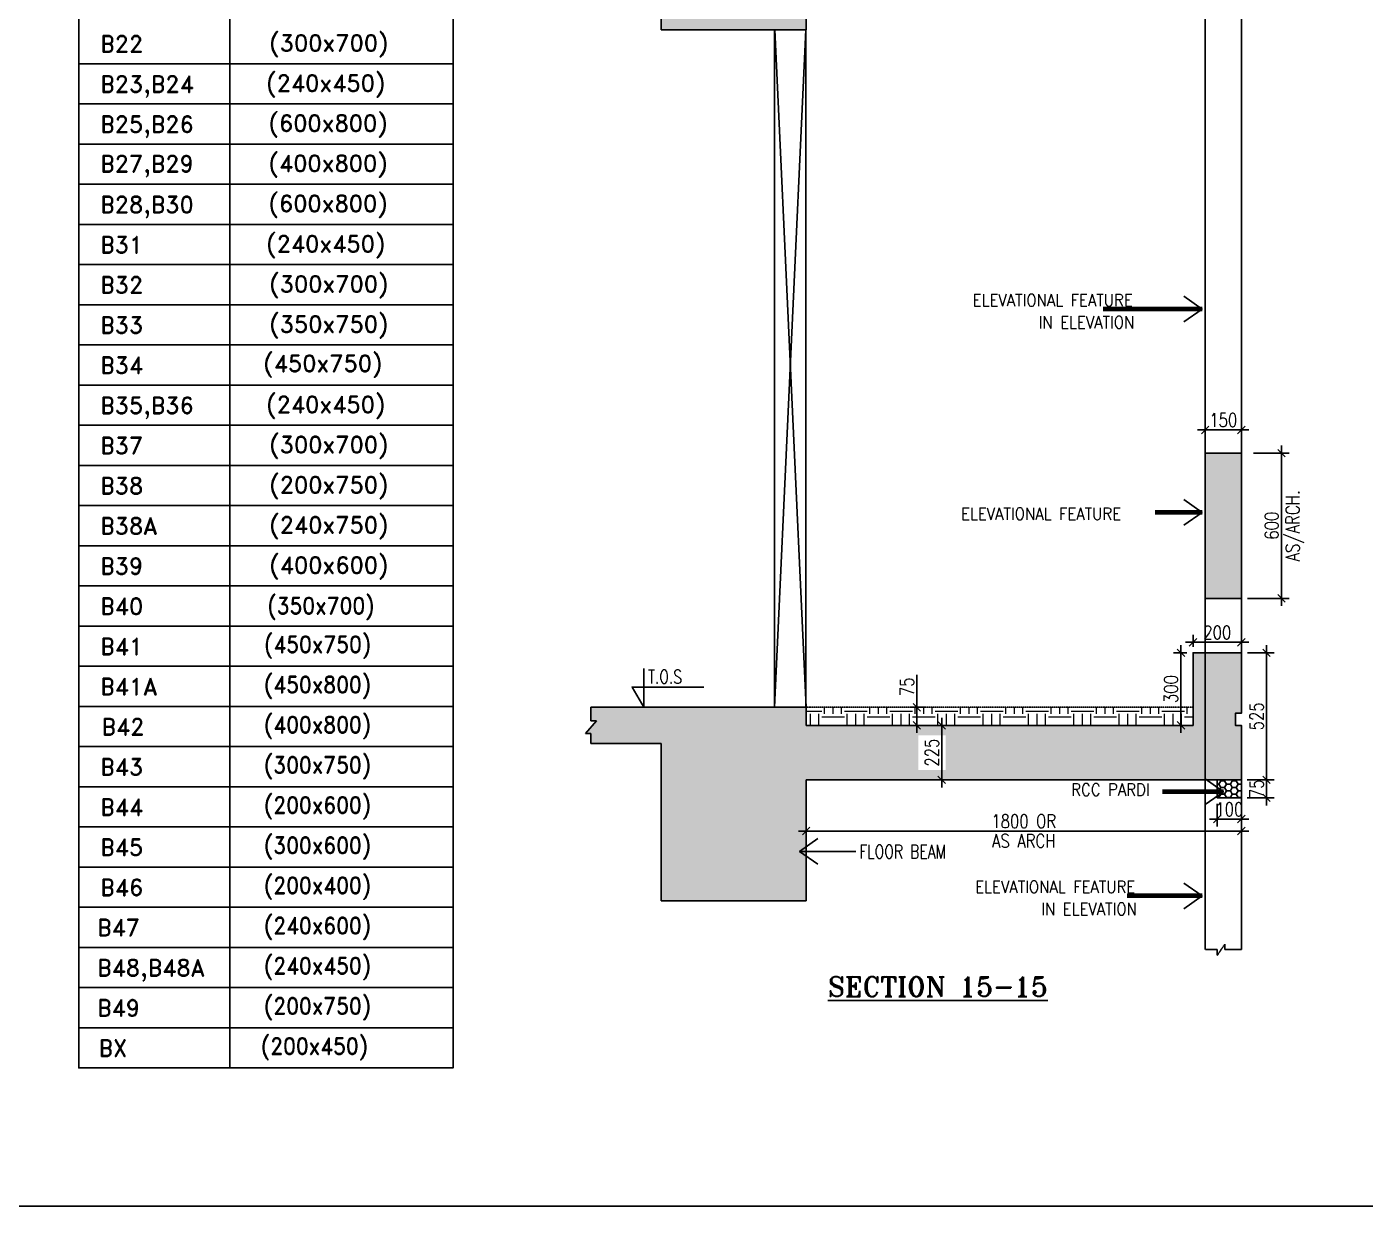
# Model space of a CAD drawing. Header units: millimetres. Extents: x 2061841 to 105821645, y -77612 to 48520811.
# Drawn here: x 2466081 to 2488220, y -2790 to 16713 of the extents above; entities that cross this region are included whole.
import ezdxf

# ---------------------------------------------------------------- set-up
doc = ezdxf.new("R2010")
doc.units = ezdxf.units.MM
doc.header["$LTSCALE"] = 10
doc.header["$MEASUREMENT"] = 0
for name, pattern in [('$0$HIDDEN', [0.375, 0.25, -0.125]), ('E21yeHUG$0$0', [0]), ('HIDDEN', [0.375, 0.25, -0.125])]:
    doc.linetypes.add(name, pattern=pattern)
for name, color, linetype in [('A-HATCH', 8, 'Continuous'), ('BEAM NO', 2, 'Continuous'), ('BORDER', 5, 'Continuous'), ('S-BEAM', 4, 'Continuous'), ('S-BEAM SIZE', 2, 'Continuous'), ('S-BEAM-1', 4, 'Continuous'), ('S-COL.NO', 1, 'Continuous'), ('S-DIM', 7, 'Continuous'), ('S-SHADED', 252, 'Continuous'), ('S-TEXT', 2, 'Continuous'), ('VIN_BEAM', 4, 'Continuous'), ('VIN_BEAM SIZE', 2, 'Continuous')]:
    doc.layers.add(name, color=color, linetype=linetype)
doc.layers.add('VIN SUNK HATCH', color=8, linetype='Continuous', lineweight=0)
doc.styles.add('200', font='romand.shx', dxfattribs={"width": 0.8, "height": 225})
doc.styles.add('MAH', font='romand.shx', dxfattribs={"height": 210})
doc.styles.add('RD', font='romand.shx', dxfattribs={"width": 0.9, "height": 225})
doc.styles.add('RT', font='romant.shx', dxfattribs={"height": 250})
doc.styles.add('Text 100', font='romans.shx', dxfattribs={"width": 0.7, "height": 100})
doc.dimstyles.new('GR1', dxfattribs={"dimtxt": 225, "dimasz": 125, "dimexe": 125, "dimexo": 100, "dimgap": 50, "dimtad": 1, "dimdec": 0, "dimzin": 3, "dimdsep": 46, "dimtxsty": '200', "dimblk1": 'OBLIQUE', "dimblk2": 'OBLIQUE', "dimsah": 1, "dimcen": 0.0625, "dimdle": 125, "dimclrd": 3, "dimclre": 3, "dimclrt": 2, "dimadec": 0, "dimazin": 0, "dimtfac": 1, "dimtdec": 0, "dimtix": 1, "dimtmove": 0, "dimatfit": 3, "dimfxl": 1, "dimtolj": 1, "dimtzin": 0, "dimarcsym": 0})
doc.dimstyles.new('SCALE 100', dxfattribs={"dimtxt": 100, "dimasz": 75, "dimexe": 50, "dimexo": 50, "dimgap": 40, "dimtad": 1, "dimdec": 0, "dimzin": 1, "dimdsep": 46, "dimtxsty": 'Text 100', "dimblk": 'OBLIQUE', "dimcen": 1, "dimclrd": 3, "dimclre": 3, "dimclrt": 2, "dimadec": 0, "dimazin": 0, "dimtfac": 1, "dimtdec": 0, "dimtofl": 0, "dimtmove": 1, "dimatfit": 3, "dimldrblk": 'OPEN90', "dimfxl": 1, "dimtolj": 1, "dimtzin": 0, "dimarcsym": 0})

# ---------------------------------------------------------------- blocks, each defined once
blk = doc.blocks.new('_Oblique')
at = {"color": 0, "linetype": 'ByBlock', "lineweight": -2}
blk.add_line((-0.5, -0.5), (0.5, 0.5), dxfattribs=at)
blk = doc.blocks.new('*D157')
at = {"layer": 'Defpoints', "color": 0, "transparency": 16777216}
for p in [(2485572, 10047), (2485572, 9662), (2486172, 9662)]:
    blk.add_point(p, dxfattribs=at)
at = {"layer": 'S-DIM', "color": 3, "linetype": 'E21yeHUG$0$0', "lineweight": -2, "transparency": 16777216}
blk.add_line((2486297, 10047), (2485447, 10047), dxfattribs=at)
at = {"layer": 'S-DIM', "color": 3, "lineweight": -2, "transparency": 16777216}
for p, q in [((2485572, 9762), (2485572, 10172)), ((2486172, 9762), (2486172, 10172))]:
    blk.add_line(p, q, dxfattribs=at)
at = {"layer": 'S-DIM', "color": 3, "linetype": 'ByBlock', "lineweight": -2, "transparency": 16777216, "xscale": 125, "yscale": 125, "zscale": 125, "rotation": 180}
blk.add_blockref('_Oblique', (2485572, 10047), dxfattribs=at)
at = {"layer": 'S-DIM', "color": 3, "linetype": 'ByBlock', "lineweight": -2, "transparency": 16777216, "xscale": 125, "yscale": 125, "zscale": 125}
blk.add_blockref('_Oblique', (2486172, 10047), dxfattribs=at)
at = {"layer": 'S-DIM', "color": 2, "transparency": 16777216, "insert": (2485872, 10209), "char_height": 225, "attachment_point": 5, "style": '200'}
blk.add_mtext('\\A1;150', dxfattribs=at)
blk = doc.blocks.new('*D158')
at = {"layer": 'Defpoints', "color": 0, "transparency": 16777216}
for p in [(2486272, 9662), (2486172, 7262), (2486836, 7262)]:
    blk.add_point(p, dxfattribs=at)
at = {"layer": 'S-DIM', "color": 3, "linetype": 'E21yeHUG$0$0', "lineweight": -2, "transparency": 16777216}
blk.add_line((2486836, 9787), (2486836, 7137), dxfattribs=at)
at = {"layer": 'S-DIM', "color": 3, "lineweight": -2, "transparency": 16777216}
for p, q in [((2486372, 9662), (2486961, 9662)), ((2486272, 7262), (2486961, 7262))]:
    blk.add_line(p, q, dxfattribs=at)
at = {"layer": 'S-DIM', "color": 3, "linetype": 'ByBlock', "lineweight": -2, "transparency": 16777216, "xscale": 125, "yscale": 125, "zscale": 125}
for p, rotation in [((2486836, 9662), 90), ((2486836, 7262), 270)]:
    blk.add_blockref('_Oblique', p, dxfattribs=dict(at, rotation=rotation))
at = {"layer": 'S-DIM', "color": 2, "transparency": 16777216, "char_height": 225, "attachment_point": 5, "rotation": 90, "style": '200'}
for s, insert in [('\\A1;AS/ARCH.', (2487057, 8462)), ('\\A1;600', (2486673, 8462))]:
    blk.add_mtext(s, dxfattribs=dict(at, insert=insert))
blk = doc.blocks.new('*D159')
at = {"layer": 'Defpoints', "color": 0, "transparency": 16777216}
for p in [(2486172, 4383), (2478972, 3981), (2486172, 3414)]:
    blk.add_point(p, dxfattribs=at)
at = {"layer": 'S-DIM', "color": 3, "lineweight": -2, "transparency": 16777216}
for p, q in [((2486172, 4283), (2486172, 3289)), ((2478972, 3881), (2478972, 3289))]:
    blk.add_line(p, q, dxfattribs=at)
at = {"layer": 'S-DIM', "color": 3, "linetype": 'E21yeHUG$0$0', "lineweight": -2, "transparency": 16777216}
blk.add_line((2478847, 3414), (2486297, 3414), dxfattribs=at)
at = {"layer": 'S-DIM', "color": 3, "linetype": 'ByBlock', "lineweight": -2, "transparency": 16777216, "xscale": 125, "yscale": 125, "zscale": 125, "rotation": 180}
blk.add_blockref('_Oblique', (2478972, 3414), dxfattribs=at)
at = {"layer": 'S-DIM', "color": 3, "linetype": 'ByBlock', "lineweight": -2, "transparency": 16777216, "xscale": 125, "yscale": 125, "zscale": 125}
blk.add_blockref('_Oblique', (2486172, 3414), dxfattribs=at)
at = {"layer": 'S-DIM', "color": 2, "transparency": 16777216, "char_height": 225, "attachment_point": 5, "style": '200'}
for s, insert in [('\\A1;1800 OR', (2482572, 3577)), ('\\A1;AS ARCH', (2482572, 3252))]:
    blk.add_mtext(s, dxfattribs=dict(at, insert=insert))
blk = doc.blocks.new('*D160')
at = {"layer": 'Defpoints', "color": 0, "transparency": 16777216}
for p in [(2480604, 5461), (2480804, 5461), (2480604, 5161)]:
    blk.add_point(p, dxfattribs=at)
at = {"layer": 'S-DIM', "color": 3, "linetype": 'E21yeHUG$0$0', "lineweight": -2, "transparency": 16777216}
for p, q in [((2480804, 5461), (2480804, 5996)), ((2480804, 5036), (2480804, 5586))]:
    blk.add_line(p, q, dxfattribs=at)
at = {"layer": 'S-DIM', "color": 3, "lineweight": -2, "transparency": 16777216}
for p, q in [((2480704, 5461), (2480929, 5461)), ((2480704, 5161), (2480929, 5161))]:
    blk.add_line(p, q, dxfattribs=at)
at = {"layer": 'S-DIM', "color": 3, "linetype": 'ByBlock', "lineweight": -2, "transparency": 16777216, "xscale": 125, "yscale": 125, "zscale": 125}
for p, rotation in [((2480804, 5461), 90), ((2480804, 5161), 270)]:
    blk.add_blockref('_Oblique', p, dxfattribs=dict(at, rotation=rotation))
at = {"layer": 'S-DIM', "color": 2, "transparency": 16777216, "insert": (2480641, 5800), "char_height": 225, "attachment_point": 5, "rotation": 90, "style": '200'}
blk.add_mtext('\\A1;75', dxfattribs=at)
blk = doc.blocks.new('*D161')
at = {"layer": 'Defpoints', "color": 0, "transparency": 16777216}
for p in [(2480940, 5161), (2481215, 5161), (2480940, 4261)]:
    blk.add_point(p, dxfattribs=at)
at = {"layer": 'S-DIM', "color": 3, "lineweight": -2, "transparency": 16777216}
for p, q in [((2481040, 5161), (2481340, 5161)), ((2481040, 4261), (2481340, 4261))]:
    blk.add_line(p, q, dxfattribs=at)
at = {"layer": 'S-DIM', "color": 3, "linetype": 'E21yeHUG$0$0', "lineweight": -2, "transparency": 16777216}
blk.add_line((2481215, 4136), (2481215, 5286), dxfattribs=at)
at = {"layer": 'S-DIM', "color": 3, "linetype": 'ByBlock', "lineweight": -2, "transparency": 16777216, "xscale": 125, "yscale": 125, "zscale": 125}
for p, rotation in [((2481215, 5161), 90), ((2481215, 4261), 270)]:
    blk.add_blockref('_Oblique', p, dxfattribs=dict(at, rotation=rotation))
at = {"layer": 'S-DIM', "color": 2, "transparency": 16777216, "insert": (2481053, 4711), "char_height": 225, "attachment_point": 5, "rotation": 90, "style": '200'}
blk.add_mtext('\\A1;225', dxfattribs=at)
blk = doc.blocks.new('*D244')
at = {"layer": 'Defpoints', "color": 0, "transparency": 16777216}
for p in [(2485372, 6361), (2485172, 5161), (2485372, 5161)]:
    blk.add_point(p, dxfattribs=at)
at = {"layer": 'S-DIM', "color": 3, "linetype": 'E21yeHUG$0$0', "lineweight": -2, "transparency": 16777216}
blk.add_line((2485172, 6486), (2485172, 5036), dxfattribs=at)
at = {"layer": 'S-DIM', "color": 3, "lineweight": -2, "transparency": 16777216}
for p, q in [((2485272, 6361), (2485047, 6361)), ((2485272, 5161), (2485047, 5161))]:
    blk.add_line(p, q, dxfattribs=at)
at = {"layer": 'S-DIM', "color": 3, "linetype": 'ByBlock', "lineweight": -2, "transparency": 16777216, "xscale": 125, "yscale": 125, "zscale": 125}
for p, rotation in [((2485172, 6361), 90), ((2485172, 5161), 270)]:
    blk.add_blockref('_Oblique', p, dxfattribs=dict(at, rotation=rotation))
at = {"layer": 'S-DIM', "color": 2, "transparency": 16777216, "insert": (2485009, 5761), "char_height": 225, "attachment_point": 5, "rotation": 90, "style": '200'}
blk.add_mtext('\\A1;300', dxfattribs=at)
blk = doc.blocks.new('*D245')
at = {"layer": 'Defpoints', "color": 0, "transparency": 16777216}
for p in [(2486174, 6361), (2486588, 6361), (2486174, 4261)]:
    blk.add_point(p, dxfattribs=at)
at = {"layer": 'S-DIM', "color": 3, "linetype": 'E21yeHUG$0$0', "lineweight": -2, "transparency": 16777216}
blk.add_line((2486588, 4136), (2486588, 6486), dxfattribs=at)
at = {"layer": 'S-DIM', "color": 3, "lineweight": -2, "transparency": 16777216}
for p, q in [((2486274, 6361), (2486713, 6361)), ((2486274, 4261), (2486713, 4261))]:
    blk.add_line(p, q, dxfattribs=at)
at = {"layer": 'S-DIM', "color": 3, "linetype": 'ByBlock', "lineweight": -2, "transparency": 16777216, "xscale": 125, "yscale": 125, "zscale": 125}
for p, rotation in [((2486588, 6361), 90), ((2486588, 4261), 270)]:
    blk.add_blockref('_Oblique', p, dxfattribs=dict(at, rotation=rotation))
at = {"layer": 'S-DIM', "color": 2, "transparency": 16777216, "insert": (2486425, 5311), "char_height": 225, "attachment_point": 5, "rotation": 90, "style": '200'}
blk.add_mtext('\\A1;525', dxfattribs=at)
blk = doc.blocks.new('*D246')
at = {"layer": 'Defpoints', "color": 0, "transparency": 16777216}
for p in [(2486169, 4261), (2486169, 3963), (2486588, 3963)]:
    blk.add_point(p, dxfattribs=at)
at = {"layer": 'S-DIM', "color": 3, "lineweight": -2, "transparency": 16777216}
for p, q in [((2486269, 4261), (2486713, 4261)), ((2486269, 3963), (2486713, 3963))]:
    blk.add_line(p, q, dxfattribs=at)
at = {"layer": 'S-DIM', "color": 3, "linetype": 'E21yeHUG$0$0', "lineweight": -2, "transparency": 16777216}
for p, q in [((2486588, 4386), (2486588, 3838)), ((2486588, 4261), (2486588, 4386)), ((2486588, 3963), (2486588, 3838))]:
    blk.add_line(p, q, dxfattribs=at)
at = {"layer": 'S-DIM', "color": 3, "linetype": 'ByBlock', "lineweight": -2, "transparency": 16777216, "xscale": 125, "yscale": 125, "zscale": 125}
for p, rotation in [((2486588, 4261), 270), ((2486588, 3963), 90)]:
    blk.add_blockref('_Oblique', p, dxfattribs=dict(at, rotation=rotation))
at = {"layer": 'S-DIM', "color": 2, "transparency": 16777216, "insert": (2486425, 4112), "char_height": 225, "attachment_point": 5, "rotation": 90, "style": '200'}
blk.add_mtext('\\A1;75', dxfattribs=at)
blk = doc.blocks.new('*D247')
at = {"layer": 'Defpoints', "color": 0, "transparency": 16777216}
for p in [(2485372, 6535), (2485372, 6361), (2486172, 6361)]:
    blk.add_point(p, dxfattribs=at)
at = {"layer": 'S-DIM', "color": 3, "lineweight": -2, "transparency": 16777216}
for p, q in [((2485372, 6461), (2485372, 6660)), ((2486172, 6461), (2486172, 6660))]:
    blk.add_line(p, q, dxfattribs=at)
at = {"layer": 'S-DIM', "color": 3, "linetype": 'E21yeHUG$0$0', "lineweight": -2, "transparency": 16777216}
blk.add_line((2486297, 6535), (2485247, 6535), dxfattribs=at)
at = {"layer": 'S-DIM', "color": 3, "linetype": 'ByBlock', "lineweight": -2, "transparency": 16777216, "xscale": 125, "yscale": 125, "zscale": 125, "rotation": 180}
blk.add_blockref('_Oblique', (2485372, 6535), dxfattribs=at)
at = {"layer": 'S-DIM', "color": 3, "linetype": 'ByBlock', "lineweight": -2, "transparency": 16777216, "xscale": 125, "yscale": 125, "zscale": 125}
blk.add_blockref('_Oblique', (2486172, 6535), dxfattribs=at)
at = {"layer": 'S-DIM', "color": 2, "transparency": 16777216, "insert": (2485772, 6697), "char_height": 225, "attachment_point": 5, "style": '200'}
blk.add_mtext('\\A1;200', dxfattribs=at)
blk = doc.blocks.new('*D1097')
at = {"layer": 'Defpoints', "color": 0, "transparency": 16777216}
for p in [(2485772, 3963), (2486172, 3963), (2486172, 3612)]:
    blk.add_point(p, dxfattribs=at)
at = {"layer": 'S-DIM', "color": 3, "lineweight": -2, "transparency": 16777216}
for p, q in [((2485772, 3863), (2485772, 3487)), ((2486172, 3863), (2486172, 3487))]:
    blk.add_line(p, q, dxfattribs=at)
at = {"layer": 'S-DIM', "color": 3, "linetype": 'E21yeHUG$0$0', "lineweight": -2, "transparency": 16777216}
for p, q in [((2485647, 3612), (2486297, 3612)), ((2485772, 3612), (2485647, 3612)), ((2486172, 3612), (2486297, 3612))]:
    blk.add_line(p, q, dxfattribs=at)
at = {"layer": 'S-DIM', "color": 3, "linetype": 'ByBlock', "lineweight": -2, "transparency": 16777216, "xscale": 125, "yscale": 125, "zscale": 125}
blk.add_blockref('_Oblique', (2485772, 3612), dxfattribs=at)
at = {"layer": 'S-DIM', "color": 3, "linetype": 'ByBlock', "lineweight": -2, "transparency": 16777216, "xscale": 125, "yscale": 125, "zscale": 125, "rotation": 180}
blk.add_blockref('_Oblique', (2486172, 3612), dxfattribs=at)
at = {"layer": 'S-DIM', "color": 2, "transparency": 16777216, "insert": (2485972, 3775), "char_height": 225, "attachment_point": 5, "style": '200'}
blk.add_mtext('\\A1;100', dxfattribs=at)

msp = doc.modelspace()

# ---------------------------------------------------------------- hatches: boundary and pattern name
h = msp.add_hatch()
h.set_pattern_fill('ANGLE', color=256)
h.set_pattern_definition([(0, (-78397.8906, 9708.9695), (0, 6.985), [5.08, -1.905]), (90, (-78397.8906, 9708.9695), (-6.985, 4e-16), [5.08, -1.905])])
h.paths.add_polyline_path([(2466543.3, 13858.5), (2466543.3, 14315.8), (2466858.7, 14315.8), (2466858.7, 13858.5)], flags=9)
h.paths.add_polyline_path([(2466290.1, 13779.1), (2466290.1, 14387.5), (2466605.5, 14387.5), (2466605.5, 13779.1)], flags=9)
h = msp.add_hatch()
h.set_pattern_fill('ANGLE', color=256)
h.set_pattern_definition([(0, (2339631.652, 555.232), (0, 6.985), [5.08, -1.905]), (90, (2339631.652, 555.232), (-6.985, 4e-16), [5.08, -1.905])])
h.paths.add_polyline_path([(2473643.8, 13858.5), (2473643.8, 14315.8), (2473328.3, 14315.8), (2473328.3, 13858.5)], flags=9)
h.paths.add_polyline_path([(2473897, 13779.1), (2473897, 14387.5), (2473581.5, 14387.5), (2473581.5, 13779.1)], flags=9)
h = msp.add_hatch()
h.set_pattern_fill('ANGLE', color=256)
h.set_pattern_definition([(0, (-99554.399, 9708.9695), (0, 6.985), [5.08, -1.905]), (90, (-99554.399, 9708.9695), (-6.985, 4e-16), [5.08, -1.905])])
h.paths.add_polyline_path([(2487699.8, 13858.5), (2487699.8, 14315.8), (2488015.2, 14315.8), (2488015.2, 13858.5)], flags=9)
h.paths.add_polyline_path([(2487446.6, 13779.1), (2487446.6, 14387.5), (2487762, 14387.5), (2487762, 13779.1)], flags=9)
at = {"layer": 'A-HATCH', "transparency": 33554534}
h = msp.add_hatch(dxfattribs=at)
h.set_pattern_fill('HONEY', color=256, scale=20, angle=180)
h.set_pattern_definition([(0, (-7379211.367, -264890.99), (95.25, 54.9926129), [63.5, -127]), (120, (-7379211.367, -264890.99), (-95.2499998, 54.99261326), [63.5, -127]), (60, (-7379211.367, -264890.99), (2e-07, 109.98522616), [-127, 63.5])])
h.paths.add_polyline_path([(2485772, 4261.1), (2486172, 4261.1), (2486172, 3963), (2486012, 3962.5), (2486012, 3963), (2485772, 3963), (2485772, 4261.1)], is_closed=False)
at = {"layer": 'S-SHADED'}
h = msp.add_hatch(color=256, dxfattribs=at)
h.dxf.hatch_style = 1
h.paths.add_polyline_path([(2485572.3, 20761.1), (2485372.3, 20761.1), (2485372.3, 19561.1), (2478972.3, 19561.1), (2478972.3, 19861.1), (2475409, 19861.1), (2475409, 19638.5), (2475504.3, 19638.5), (2475320.9, 19427.1), (2475410.2, 19427.1), (2475410.2, 19261.1), (2476572.3, 19261.1), (2476572.3, 16661.1), (2478972.3, 16661.1), (2478972.3, 18661.1), (2485572.3, 18661.1), (2485572.3, 20761.1)])
h.paths.add_polyline_path([(2480827.9, 18823.5), (2480827.9, 19398.8), (2481277.9, 19398.8), (2481277.9, 18823.5)], flags=16)
h = msp.add_hatch(color=256, dxfattribs=at)
h.dxf.hatch_style = 1
h.paths.add_polyline_path([(2486172.3, 9661.9), (2485572.3, 9661.9), (2485572.3, 7261.9), (2486172.3, 7261.9), (2486172.3, 9661.9)])
h = msp.add_hatch(color=256, dxfattribs=at)
h.dxf.hatch_style = 1
h.paths.add_polyline_path([(2485572.3, 6361.1), (2485372.3, 6361.1), (2485372.3, 5161.1), (2478972.3, 5161.1), (2478972.3, 5461.1), (2475409, 5461.1), (2475409, 5238.5), (2475504.3, 5238.5), (2475320.9, 5027.1), (2475410.2, 5027.1), (2475410.2, 4861.1), (2476572.3, 4861.1), (2476572.3, 2261.1), (2478972.3, 2261.1), (2478972.3, 4261.1), (2485572.3, 4261.1), (2485572.3, 6361.1)])
h.paths.add_polyline_path([(2480827.9, 4423.5), (2480827.9, 4998.8), (2481277.9, 4998.8), (2481277.9, 4423.5)], flags=16)
h = msp.add_hatch(color=256, dxfattribs=at)
h.dxf.hatch_style = 1
h.paths.add_polyline_path([(2485572.3, 4261.1), (2485772, 4261.1), (2486172, 4261.1), (2486172, 5161.1), (2486072, 5161.1), (2486072, 5361.1), (2486172, 5361.1), (2486172, 6361.1), (2485572.3, 6361.1), (2485572.3, 4261.1)])
at = {"layer": 'VIN SUNK HATCH'}
h = msp.add_hatch(dxfattribs=at)
h.set_pattern_fill('EARTH', color=8, scale=1500, angle=360)
h.set_pattern_definition([(0, (828854.06, -235353.6), (375, 375), [375, -375]), (0, (828854.06, -235212.97), (375, 375), [375, -375]), (0, (828854.06, -235072.34), (375, 375), [375, -375]), (90, (828900.93, -235025.47), (-375, 375), [375, -375]), (90, (829041.56, -235025.47), (-375, 375), [375, -375]), (90, (829182.18, -235025.47), (-375, 375), [375, -375])])
h.paths.add_polyline_path([(2485372.3, 5161.1), (2485372.3, 5461.1), (2478972.3, 5461.1), (2478972.3, 5161.1)])

# ---------------------------------------------------------------- linework, layer by layer
at = {"layer": 'BORDER'}
msp.add_lwpolyline([(2432870.4, -2789.9), (2522870.4, -2789.9), (2522870.4, 57210.1), (2432870.4, 57210.1)], close=True, dxfattribs=at)
at = {"layer": 'S-BEAM', "color": 6, "linetype": 'HIDDEN', "ltscale": 0.8}
msp.add_line((2478372.3, 5461.1, -643584.3), (2485372.3, 5461.1, -643584.3), dxfattribs=at)
at = {"layer": 'S-BEAM SIZE', "color": 6}
for p, q in [((2478447.9, 16661.1, -643584.3), (2478447.9, 5461.1, -643584.3)), ((2478447.9, 5461.1, -643584.3), (2478970, 16661.1, -643584.3)), ((2478972.3, 5461.1, -643584.3), (2478456.6, 16661.1, -643584.3))]:
    msp.add_line(p, q, dxfattribs=at)
at = {"layer": 'S-BEAM-1'}
for p, q in [((2476572.3, 16661.1, -643584.3), (2476572.3, 19261.1, -643584.3)), ((2478972.3, 16661.1, -643584.3), (2478972.3, 18661.1, -643584.3)), ((2478972.3, 16661.1, -643584.3), (2476572.3, 16661.1, -643584.3)), ((2485572.3, 7261.9, -643584.3), (2485572.3, 9661.9, -643584.3)), ((2485572.3, 9661.9, -643584.3), (2486172.3, 9661.9, -643584.3)), ((2486172.3, 7261.9, -643584.3), (2486172.3, 9661.9, -643584.3)), ((2485572.3, 7261.9, -643584.3), (2486172.3, 7261.9, -643584.3)), ((2478972.3, 5461.1, -643584.3), (2475409, 5461.1, -643584.3)), ((2475409, 5461.1, -643584.3), (2475409, 5238.5, -643584.3)), ((2478972.3, 5161.1, -643584.3), (2478972.3, 5461.1, -643584.3)), ((2475504.3, 5238.5, -643584.3), (2475320.9, 5027.1, -643584.3)), ((2475409, 5238.5, -643584.3), (2475504.3, 5238.5, -643584.3)), ((2475320.9, 5027.1, -643584.3), (2475410.2, 5027.1, -643584.3)), ((2475410.2, 5027.1, -643584.3), (2475410.2, 4861.1, -643584.3)), ((2476572.3, 4861.1, -643584.3), (2475410.2, 4861.1, -643584.3)), ((2476572.3, 2261.1, -643584.3), (2476572.3, 4861.1, -643584.3)), ((2478972.3, 2261.1, -643584.3), (2478972.3, 4261.1, -643584.3)), ((2478972.3, 2261.1, -643584.3), (2476572.3, 2261.1, -643584.3))]:
    msp.add_line(p, q, dxfattribs=at)
at = {"layer": 'S-BEAM-1', "color": 6}
msp.add_line((2478970, 16661.1, -643584.3), (2478970, 5461.1, -643584.3), dxfattribs=at)
at = {"layer": 'S-BEAM-1', "elevation": -643584.3}
for points in [[(2478972.3, 5161.1), (2485372.3, 5161.1), (2485372.3, 6361.1), (2486172, 6361.1), (2486172, 5361.1), (2486072, 5361.1), (2486072, 5161.1), (2486172, 5161.1), (2486172, 4261.1), (2478972.3, 4261.1)], [(2486172, 3963), (2486172, 4261.1), (2485772, 4261.1), (2485772, 3963), (2486172, 3963)]]:
    msp.add_lwpolyline(points, dxfattribs=at)
at = {"layer": 'S-BEAM-1', "color": 1, "ltscale": 0.1, "elevation": -643584.3}
msp.add_lwpolyline([(2476288.2, 6104.3), (2476288.2, 5461.1), (2476094.2, 5793.9), (2477282.4, 5793.9)], dxfattribs=at)
at = {"layer": 'VIN_BEAM', "color": 3}
for p, q in [((2469439.3, 31393, -643584.3), (2469439.3, -503.6, -643584.3)), ((2466940, 16100.9, -643584.3), (2473132.6, 16100.9, -643584.3)), ((2466940, 15436.8, -643584.3), (2473132.6, 15436.8, -643584.3)), ((2466940, 14772.6, -643584.3), (2473132.6, 14772.6, -643584.3)), ((2466940, 14108.4, -643584.3), (2473132.6, 14108.4, -643584.3)), ((2466940, 13444.2, -643584.3), (2473132.6, 13444.2, -643584.3)), ((2466940, 12780, -643584.3), (2473132.6, 12780, -643584.3)), ((2466940, 12115.8, -643584.3), (2473132.6, 12115.8, -643584.3)), ((2466940, 11451.7, -643584.3), (2473132.6, 11451.7, -643584.3)), ((2466940, 10787.5, -643584.3), (2473132.6, 10787.5, -643584.3)), ((2466940, 10123.3, -643584.3), (2473132.6, 10123.3, -643584.3)), ((2466940, 9459.1, -643584.3), (2473132.6, 9459.1, -643584.3)), ((2466940, 8794.9, -643584.3), (2473132.6, 8794.9, -643584.3)), ((2466940, 8130.8, -643584.3), (2473132.6, 8130.8, -643584.3)), ((2466940, 7466.6, -643584.3), (2473132.6, 7466.6, -643584.3)), ((2466940, 6802.4, -643584.3), (2473132.6, 6802.4, -643584.3)), ((2466940, 6138.2, -643584.3), (2473132.6, 6138.2, -643584.3)), ((2466940, 5474, -643584.3), (2473132.6, 5474, -643584.3)), ((2466940, 4809.9, -643584.3), (2473132.6, 4809.9, -643584.3)), ((2466940, 4145.7, -643584.3), (2473132.6, 4145.7, -643584.3)), ((2466940, 3481.5, -643584.3), (2473132.6, 3481.5, -643584.3)), ((2466940, 2817.3, -643584.3), (2473132.6, 2817.3, -643584.3)), ((2466940, 2153.1, -643584.3), (2473132.6, 2153.1, -643584.3)), ((2466940, 1488.9, -643584.3), (2473132.6, 1488.9, -643584.3)), ((2466940, 824.8, -643584.3), (2473132.6, 824.8, -643584.3)), ((2466940, 160.6, -643584.3), (2473132.6, 160.6, -643584.3))]:
    msp.add_line(p, q, dxfattribs=at)
at = {"layer": 'VIN_BEAM', "color": 33, "linetype": '$0$HIDDEN'}
for p, q in [((2485572.3, 1452.5, -887242.3), (2485572.3, 25127.3, -887242.3)), ((2486172.3, 9661.9, -643584.3), (2486172.3, 18711.2, -643584.3)), ((2486172.3, 6361.1, -643584.3), (2486172.3, 7261.9, -643584.3)), ((2486172.3, 1452.5, -643584.3), (2486172.3, 4017.5, -643584.3)), ((2485773.2, 1452.5, -643584.3), (2485572.3, 1452.5, -643584.3)), ((2485897, 1542, -643584.3), (2485773.2, 1360.1, -643584.3)), ((2485773.2, 1452.5, -643584.3), (2485773.2, 1360.1, -643584.3)), ((2485897, 1452.5, -643584.3), (2485897, 1542, -643584.3)), ((2486172.3, 1452.5, -643584.3), (2485897, 1452.5, -643584.3))]:
    msp.add_line(p, q, dxfattribs=at)
at = {"layer": 'VIN_BEAM', "color": 1, "elevation": -643584.3}
msp.add_lwpolyline([(2466940, 31393), (2473132.6, 31393), (2473132.6, -503.6), (2466940, -503.6)], close=True, dxfattribs=at)

# ---------------------------------------------------------------- texts
at = {"layer": 'BEAM NO', "color": 2, "style": 'MAH'}
for s, p in [('B22', (2467299.8, 16292.4, -643584.3)), ('B23,B24', (2467299.8, 15628.2, -643584.3)), ('B25,B26', (2467299.8, 14964, -643584.3)), ('B27,B29', (2467299.8, 14310.6, -643584.3)), ('B28,B30', (2467299.8, 13635.6, -643584.3)), ('B31', (2467299.8, 12971.4, -643584.3)), ('B32', (2467299.8, 12307.3, -643584.3)), ('B33', (2467299.8, 11643.1, -643584.3)), ('B34', (2467299.8, 10978.9, -643584.3)), ('B35,B36', (2467299.8, 10314.7, -643584.3)), ('B37', (2467299.8, 9650.5, -643584.3)), ('B38', (2467299.8, 8986.4, -643584.3)), ('B38A', (2467299.8, 8322.2, -643584.3)), ('B39', (2467299.8, 7658, -643584.3)), ('B40', (2467299.8, 6993.8, -643584.3)), ('B41', (2467299.8, 6329.6, -643584.3)), ('B41A', (2467299.8, 5665.5, -643584.3)), ('B42', (2467320.1, 5001.3, -643584.3)), ('B43', (2467299.8, 4337.1, -643584.3)), ('B44', (2467299.8, 3672.9, -643584.3)), ('B45', (2467299.8, 3008.7, -643584.3)), ('B46', (2467299.8, 2344.5, -643584.3)), ('B47', (2467248.5, 1680.4, -643584.3)), ('B48,B48A', (2467248.5, 1016.2, -643584.3)), ('B49', (2467248.5, 352, -643584.3)), ('BX', (2467272.2, -312.2, -643584.3))]:
    msp.add_text(s, height=275, dxfattribs=at).set_placement(p)
at = {"layer": 'S-COL.NO', "style": 'RT'}
msp.add_text('%%USECTION 15-15', height=325, dxfattribs=at).set_placement((2479333.5, 679.6, -643584.3))
at = {"layer": 'S-TEXT', "color": 2, "style": 'RD'}
for s, height, width, p in [('ELEVATIONAL FEATURE  ', 200, 0.9, (2481727.6, 12091.6, -399926.3)), ('IN ELEVATION', 200, 0.9, (2482819.2, 11726.4, -399926.3)), ('ELEVATIONAL FEATURE  ', 200, 0.9, (2481535.3, 8560.9, -2574337.2)), ('T.O.S', 225, 0.75, (2476355.6, 5853.1, -643584.3)), ('RCC PARDI', 200, 0.9, (2483357, 3998.5, -399926.3)), ('FLOOR BEAM', 225, 0.75, (2479852.9, 2961.5, -643584.3)), ('ELEVATIONAL FEATURE  ', 200, 0.9, (2481769.8, 2389.9, -399926.3)), ('IN ELEVATION', 200, 0.9, (2482861.5, 2024.6, -399926.3))]:
    msp.add_text(s, height=height, dxfattribs=dict(at, width=width)).set_placement(p)
at = {"layer": 'VIN_BEAM SIZE', "color": 4, "style": 'MAH'}
for s, p in [('(300x700)', (2470100.5, 16307.6, -643584.3)), ('(240x450)', (2470049.2, 15643.5, -643584.3)), ('(600x800)', (2470087.7, 14981.4, -643584.3)), ('(400x800)', (2470087.7, 14317.3, -643584.3)), ('(600x800)', (2470087.7, 13653.1, -643584.3)), ('(240x450)', (2470049.2, 12986.7, -643584.3)), ('(300x700)', (2470100.5, 12322.5, -643584.3)), ('(350x750)', (2470100.5, 11658.4, -643584.3)), ('(450x750)', (2470001.3, 11009.2, -643196.1)), ('(240x450)', (2470049.2, 10330, -643584.3)), ('(300x700)', (2470100.5, 9665.8, -643584.3)), ('(200x750)', (2470100.5, 9001.6, -643584.3)), ('(240x750)', (2470100.5, 8337.5, -643584.3)), ('(400x600)', (2470100.5, 7673.3, -643584.3))]:
    msp.add_text(s, height=275, dxfattribs=at).set_placement(p)
at = {"layer": 'VIN_BEAM SIZE', "color": 4, "style": 'MAH', "width": 0.9}
for s, p in [('(350x700)', (2470067.3, 7002.4, -643584.3)), ('(450x750)', (2470012.3, 6362.4, -643584.3)), ('(450x800)', (2470011.2, 5698.2, -643584.3)), ('(400x800)', (2470011.2, 5034, -643584.3)), ('(300x750)', (2470011.2, 4369.9, -643584.3)), ('(200x600)', (2470011.2, 3705.7, -643584.3)), ('(300x600)', (2470011.2, 3041.5, -643584.3)), ('(200x400)', (2470011.2, 2377.3, -643584.3)), ('(240x600)', (2470011.2, 1713.1, -643584.3)), ('(240x450)', (2470011.2, 1048.9, -643584.3)), ('(200x750)', (2470011.2, 384.8, -643584.3)), ('(200x450)', (2469959.9, -279.4, -643584.3))]:
    msp.add_text(s, height=275, dxfattribs=at).set_placement(p)

# ---------------------------------------------------------------- dimensions: what is measured, and where the dimension line sits
at = {"layer": 'S-DIM', "linetype": 'E21yeHUG$0$0'}
dim = msp.add_linear_dim(base=(2485572.3, 10046.6, -643584.3), p1=(2486172.3, 9661.9, -643584.3), p2=(2485572.3, 9661.9, -643584.3), dimstyle='GR1', override={"dimlfac": 0.25, "dimtxsty": '200', "dimfxl": 125}, dxfattribs=at)
dim.commit()
dim.dimension.update_dxf_attribs({"geometry": '*D157', "text_midpoint": (2485872.3, 10046.6, -643584.3), "dimtype": 160})
dim = msp.add_linear_dim(base=(2486835.6, 7261.9, -643584.3), p1=(2486272.3, 9661.9, -643584.3), p2=(2486172.3, 7261.9, -643584.3), angle=90, text='600\\XAS/ARCH.', dimstyle='GR1', override={"dimlfac": 0.25, "dimtxsty": '200', "dimfxl": 125}, dxfattribs=at)
dim.commit()
dim.dimension.update_dxf_attribs({"geometry": '*D158', "text_midpoint": (2486835.6, 8461.9, -643584.3)})
for base, p1, p2, picture, middle in [((2485372.3, 6534.6), (2486172, 6361.1), (2485372.3, 6361.1), '*D247', (2485772.2, 6697.1)), ((2486172, 3612.3), (2485772, 3963), (2486172, 3963), '*D1097', (2485972, 3774.8))]:
    dim = msp.add_linear_dim(base=base, p1=p1, p2=p2, dimstyle='GR1', override={"dimlfac": 0.25, "dimtxsty": '200', "dimfxl": 125}, dxfattribs=at)
    dim.commit()
    dim.dimension.update_dxf_attribs({"geometry": picture, "text_midpoint": middle})
for base, p1, p2, override, picture, middle in [((2485171.7, 5161.1, -643584.3), (2485372.3, 6361.1, -643584.3), (2485372.3, 5161.1, -643584.3), {"dimlfac": 0.25, "dimfxl": 125}, '*D244', (2485009.2, 5761.1, -643584.3)), ((2486587.6, 6361.1, -643584.3), (2486174.3, 4261.1, -643584.3), (2486174.3, 6361.1, -643584.3), {"dimlfac": 0.25, "dimfxl": 125}, '*D245', (2486425.1, 5311.1, -643584.3)), ((2481215.4, 5161.1, -643584.3), (2480939.9, 4261.1, -643584.3), (2480939.9, 5161.1, -643584.3), {"dimlfac": 0.25, "dimfxl": 125}, '*D161', (2481052.9, 4711.1, -643584.3)), ((2486587.6, 3963, -643584.3), (2486169.3, 4261.1, -643584.3), (2486169.3, 3963, -643584.3), {"dimlfac": 0.25, "dimtxsty": '200', "dimfxl": 125}, '*D246', (2486425.1, 4112.1, -643584.3))]:
    dim = msp.add_linear_dim(base=base, p1=p1, p2=p2, angle=90, dimstyle='GR1', override=override, dxfattribs=at)
    dim.commit()
    dim.dimension.update_dxf_attribs({"geometry": picture, "text_midpoint": middle})
dim = msp.add_linear_dim(base=(2480803.9, 5461.1, -643584.3), p1=(2480603.9, 5161.1, -643584.3), p2=(2480603.9, 5461.1, -643584.3), angle=90, dimstyle='GR1', override={"dimlfac": 0.25, "dimfxl": 125}, dxfattribs=at)
dim.commit()
dim.dimension.update_dxf_attribs({"geometry": '*D160', "text_midpoint": (2480803.9, 5800, -643584.3), "dimtype": 160})
dim = msp.add_linear_dim(base=(2486172, 3414.5, -399926.3), p1=(2478972.3, 3981, -399926.3), p2=(2486172, 4382.9, -643584.3), text='<> OR\\X AS ARCH', dimstyle='GR1', override={"dimlfac": 0.25, "dimfxl": 125}, dxfattribs=at)
dim.commit()
dim.dimension.update_dxf_attribs({"geometry": '*D159', "text_midpoint": (2482572.2, 3414.5, -399926.3)})

# ---------------------------------------------------------------- leaders
at = {"layer": 'S-DIM'}
for points, override in [([(2485522, 12044.2, -887242.3), (2483887.6, 12044.2, -887242.3)], {"dimscale": 1, "dimtxt": 100, "dimasz": 300, "dimgap": 40, "dimtad": 1, "dimtxsty": 'Text 100', "dimclrd": 3, "dimfxl": 125, "dimlwd": 65534, "dimarcsym": 1}), ([(2485522, 8683.8, -887242.3), (2484747.1, 8683.8, -887242.3)], {"dimscale": 1, "dimtxt": 100, "dimasz": 300, "dimgap": 40, "dimtad": 1, "dimtxsty": 'Text 100', "dimclrd": 3, "dimfxl": 125, "dimlwd": 65534, "dimarcsym": 1}), ([(2485873.9, 4064.9, -887242.3), (2484867.4, 4064.9, -887242.3)], {"dimscale": 1, "dimtxt": 100, "dimasz": 300, "dimgap": 40, "dimtad": 1, "dimtxsty": 'Text 100', "dimclrd": 3, "dimfxl": 125, "dimlwd": 65534, "dimarcsym": 1}), ([(2478863.2, 3077.3, -643584.3), (2479792, 3077.3, -643584.3)], {"dimasz": 300}), ([(2485522, 2342.5, -887242.3), (2484280.3, 2342.5, -887242.3)], {"dimscale": 1, "dimtxt": 100, "dimasz": 300, "dimgap": 40, "dimtad": 1, "dimtxsty": 'Text 100', "dimclrd": 3, "dimfxl": 125, "dimlwd": 65534, "dimarcsym": 1})]:
    msp.add_leader(points, dimstyle='SCALE 100', override=override, dxfattribs=at)

doc.saveas('drawing.dxf')
